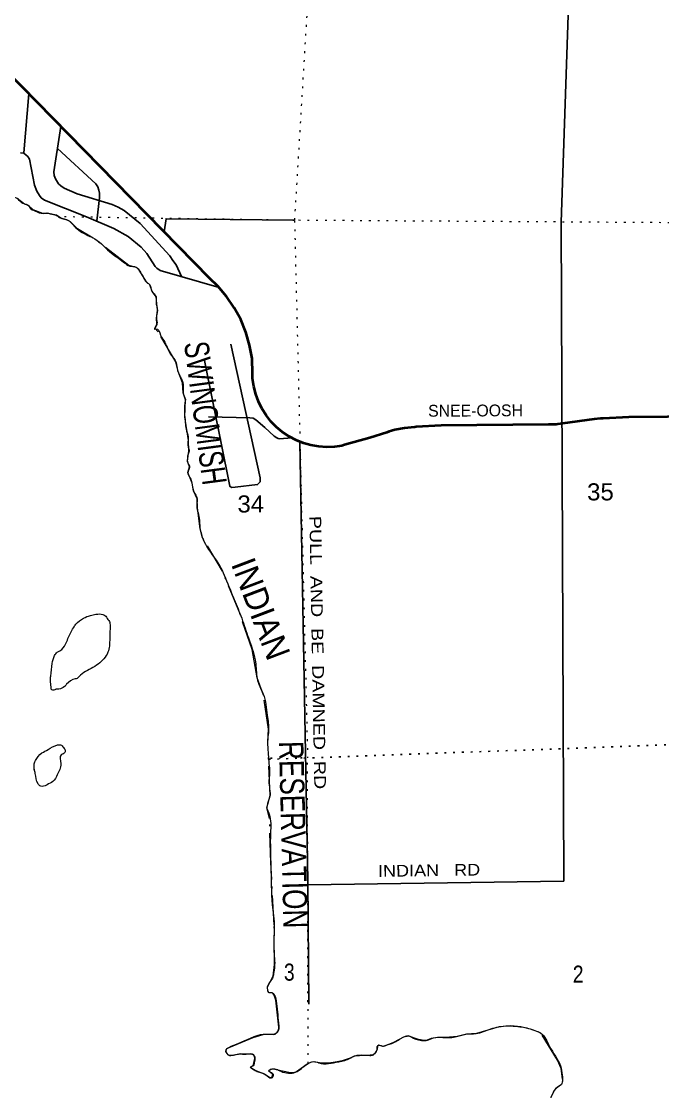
# Model space of a CAD drawing. Header units: feet. Extents: x -493433 to -244333, y 184684 to 373072.
# Drawn here: x -377997 to -371432, y 324487 to 335440 of the extents above; entities that cross this region are included whole.
import ezdxf

# ---------------------------------------------------------------- set-up
doc = ezdxf.new("R2010")
doc.units = ezdxf.units.FT
doc.header["$LTSCALE"] = 60
doc.linetypes.add('DOT_DASHED', pattern=[7.7, 5, -1.2, 0.3, -1.2])
doc.linetypes.add('DOTTED', pattern=[1.5, 0.3, -1.2])
for name, color, linetype, lineweight in [('26', 7, 'Continuous', 40), ('27', 7, 'Continuous', 13), ('29', 7, 'Continuous', 25), ('30', 7, 'Continuous', 13), ('39', 7, 'Continuous', 13), ('44', 7, 'DOT_DASHED', 13), ('6', 7, 'DOTTED', 25), ('7', 7, 'DOTTED', 13)]:
    doc.layers.add(name, color=color, linetype=linetype, lineweight=lineweight)

msp = doc.modelspace()

# ---------------------------------------------------------------- linework, layer by layer
at = {"layer": '26'}
msp.add_lwpolyline([(-370985.45, 331395.82), (-371778.73, 331390.57), (-372039.12, 331376.25), (-372067.46, 331375.09), (-372131.95, 331367.59), (-372456.23, 331323.8), (-372480.72, 331320.5), (-372506.23, 331317.63), (-372520.95, 331315.97), (-372550.89, 331315.32), (-372576.63, 331314.76), (-372600.89, 331314.57), (-373698.55, 331305.79), (-373954.93, 331289.56), (-373969.67, 331288.63), (-374004.93, 331285.23), (-374076.31, 331278.34), (-374173.23, 331258.61), (-374206.83, 331248.74), (-374231.83, 331241.4), (-374256.83, 331231.91), (-374427.97, 331177.42), (-374689.21, 331104.95), (-374716.44, 331097.39), (-374739.21, 331094.11), (-374791.9, 331086.51), (-374872.55, 331083.41), (-374953.08, 331088.76), (-375032.62, 331102.49), (-375110.28, 331124.47), (-375185.22, 331154.44), (-375256.61, 331192.08), (-375323.68, 331236.98), (-375385.69, 331288.64), (-375441.96, 331346.5), (-375491.88, 331409.92), (-375534.89, 331478.22), (-375570.53, 331550.64), (-375598.4, 331626.38), (-375618.2, 331704.62), (-375629.71, 331784.51), (-375629.97, 331788.06), (-375631.78, 331813.06), (-375632.35, 331838.06), (-375635.82, 331989.69), (-375660.46, 332126.26), (-375699.24, 332259.51), (-375751.74, 332387.98), (-375817.38, 332510.25), (-375895.44, 332624.99), (-375985.06, 332730.95), (-376070.5, 332814.02), (-378638.33, 335429.64)], dxfattribs=at)
at = {"layer": '29'}
msp.add_line((-377970.69, 334096.3), (-377921.65, 334699.63), dxfattribs=at)
for points in [[(-372159.2, 342572.86), (-372470.68, 333385.69), (-372445.02, 326641.18), (-375062.82, 326604.45)], [(-377592.07, 334363.91), (-377663.79, 333900.65), (-377662.18, 333863.3), (-377649.17, 333827.53), (-377615.31, 333778.02), (-377593.14, 333756.84), (-377559.03, 333732.47), (-377425.52, 333673.88), (-377066.27, 333566.4), (-377005.99, 333539.91), (-376945.08, 333503.36), (-376781.27, 333372.01), (-376476.58, 333040.67), (-376445.64, 332993.93), (-376413.96, 332947.62), (-376359.29, 332828.21)], [(-375971.48, 332717.75), (-376576.21, 332890), (-376608.87, 332913.49), (-376625.92, 332932.99), (-376712.27, 333063.38), (-376772.1, 333130.42), (-376903.66, 333240.11), (-377050.59, 333321.07), (-377330.94, 333439.05), (-377759.65, 333610.15), (-377795.35, 333634.97), (-377812.41, 333659.35), (-377839.21, 333703.22), (-377861.74, 333764.79), (-377915.42, 334028.94), (-377929.35, 334056.65), (-377946.4, 334071.28), (-377973.2, 334090.78), (-378005.02, 334094.97)], [(-377626.57, 334141.04), (-377233.91, 333778.56), (-377215.51, 333747.09), (-377203.33, 333712.97), (-377196.02, 333681.28), (-377198.2, 333635.27), (-377224.69, 333400.81)], [(-375202.73, 333404.6), (-376516.29, 333420.48), (-376534.63, 333286.78)], [(-376120.85, 331971.27), (-375863.98, 330682.89), (-375846.31, 330671.06), (-375809.66, 330673.79), (-375579.15, 330699.38), (-375553.95, 330727.12), (-375551.67, 330767.13), (-375851.19, 332138.39)], [(-375228.71, 331176.82), (-375355.39, 331169.5), (-375367.58, 331170.72), (-375382.19, 331176.82), (-375407.77, 331193.88), (-375503.85, 331284.34), (-375595.37, 331360.85), (-375624.61, 331377.91), (-375659.42, 331383.8), (-376080.29, 331393.85)], [(-375055.75, 325383.09), (-375063.07, 326648.11), (-375144.65, 331132.94)]]:
    msp.add_lwpolyline(points, dxfattribs=at)
at = {"layer": '39'}
for points in [[(-378881.26, 333927.28), (-378873.27, 333903.02), (-378835.96, 333869.55), (-378797.96, 333858.27), (-378751.35, 333864.86), (-378687.14, 333852.76), (-378636.61, 333855.2), (-378622.5, 333854.76), (-378471.54, 333841.92), (-378431.58, 333828.56), (-378352.81, 333765.53), (-378192, 333679.73), (-378164.21, 333664.73), (-378038.26, 333626.44), (-377983.17, 333580.31), (-377921.43, 333554.14), (-377910.01, 333531.58), (-377858.46, 333501.69), (-377772.52, 333474.77), (-377738.06, 333479.74), (-377702.01, 333470.53), (-377639.89, 333456.46), (-377608.32, 333433.26), (-377506.49, 333397.76), (-377492.76, 333385.22), (-377441.96, 333331.14), (-377295.45, 333239.74), (-377269.55, 333228.83), (-377092.46, 333081.96), (-376950.43, 332976.57), (-376885.08, 332936.16), (-376824.84, 332926.18), (-376781.8, 332882.44), (-376766.55, 332853.71), (-376755.07, 332833.16), (-376712.71, 332767.24), (-376683.17, 332744.11), (-376660.9, 332680.83), (-376618.36, 332620.95), (-376617.97, 332568.46), (-376604.52, 332481.25), (-376614.96, 332404.87), (-376608.71, 332346.15), (-376628.1, 332306.39), (-376632.64, 332290.39), (-376624.51, 332292.14), (-376571.95, 332229.94), (-376529.84, 332155.95), (-376461.38, 332020.58), (-376418.77, 331962.72), (-376402.88, 331889.55), (-376373.06, 331809.9), (-376369.27, 331801.71), (-376341.41, 331724.13), (-376339.93, 331641.33), (-376317.92, 331570)], [(-376317.92, 331570), (-376328.1, 331437.1), (-376319.12, 331335.9), (-376311.16, 331267.02), (-376289.34, 331189.64), (-376288.68, 331080.62), (-376279.47, 331052.07), (-376284.2, 331030.02), (-376298.79, 330949.75), (-376293.62, 330921.33), (-376276.41, 330890.51), (-376292.77, 330818.36), (-376281.61, 330787.74), (-376258.79, 330742.61), (-376233.87, 330634.85), (-376196.18, 330548.89), (-376201.77, 330498.61), (-376175.9, 330356.51), (-376168.94, 330255.37), (-376152.86, 330188.26), (-376113.52, 330090.14), (-375968.93, 329871.63), (-375919.57, 329771.18), (-375825.77, 329542.17), (-375818.26, 329523.76), (-375741.47, 329331.61), (-375673.06, 329129.64), (-375603.33, 328905.43), (-375586.39, 328735.35), (-375566.59, 328658.04), (-375521.33, 328555.69), (-375479.63, 328338.42), (-375466.36, 328180.56), (-375475.02, 328096.07), (-375472.48, 327982.96), (-375458.06, 327796.82), (-375456.4, 327720.07), (-375464.33, 327659.77), (-375456.44, 327588.88), (-375454.98, 327570.67), (-375449.68, 327546.28), (-375455.22, 327498.02), (-375482.1, 327412.08), (-375481.14, 327377.74), (-375467.96, 327347.05), (-375445.55, 327158.64), (-375447.73, 327088.06), (-375442.22, 326744.78), (-375424.23, 326348.61), (-375409.89, 326225.04), (-375410.24, 325888), (-375405.57, 325843.45), (-375414.23, 325694.37), (-375427.76, 325648.38), (-375479.08, 325555.13), (-375477.88, 325528.86), (-375474.22, 325516.64), (-375464.64, 325500.19), (-375440.39, 325501.43), (-375412.73, 325482.4), (-375385.35, 325388.7), (-375362.18, 325159.9), (-375363.43, 325119.58), (-375392.9, 325080.14), (-375423.45, 325071.01), (-375485.94, 325072.98), (-375520.28, 325072.04), (-375773.39, 324979.11), (-375877.65, 324935.97), (-375900.51, 324914.49), (-375901.2, 324892.31), (-375885.75, 324869.62), (-375879.89, 324863.38), (-375853.88, 324856.5), (-375746.4, 324873.3), (-375718.24, 324870.39), (-375627.51, 324867.54), (-375606.59, 324826.51), (-375611.62, 324794.38), (-375625.03, 324752.42), (-375651.8, 324735.1), (-375632.08, 324720.34), (-375629.24, 324720.82)], [(-377690.45, 328630.08), (-377700.61, 328692.96), (-377697.15, 328739.28), (-377680.99, 328869.96), (-377656.32, 328949.92), (-377631.07, 328983.44), (-377602.34, 328998.68), (-377543.78, 329065.46), (-377519.78, 329123.23), (-377463.87, 329234.51), (-377438.55, 329270.04), (-377361.95, 329332.21), (-377290.46, 329360.23), (-377233.58, 329372.57), (-377163.01, 329370.35), (-377125.51, 329342.93), (-377108.24, 329314.13), (-377100.36, 329307.83), (-377089.58, 329265.09), (-377090.25, 329178.33), (-377096.33, 329047.33), (-377110.42, 328983.19), (-377152.8, 328917.91), (-377194.44, 328876.84), (-377264.6, 328826.58), (-377406.71, 328734.16), (-377425.42, 328716.59), (-377445.77, 328711.18), (-377534.27, 328655.43), (-377555.18, 328631.88), (-377614.45, 328607.5), (-377642.8, 328604.36), (-377653.07, 328598.63), (-377691.19, 328605.88), (-377692.44, 328630.01)], [(-377864.09, 327779.77), (-377866.62, 327828.29), (-377853.09, 327874.29), (-377786.07, 327952.91), (-377724.48, 327987.3), (-377626.14, 328034.66), (-377595.84, 328035.73), (-377564.39, 328008.49), (-377547.31, 327973.65), (-377566.33, 327945.99), (-377590.95, 327932.64), (-377593.71, 327843.92), (-377629.52, 327730), (-377674.04, 327660.76), (-377733.57, 327628.32), (-377739.74, 327624.48), (-377798.64, 327612.21), (-377826.12, 327637.29), (-377855.13, 327743.16), (-377864.98, 327782.32)], [(-375129.46, 324724.69), (-375071.64, 324767.27), (-375006.26, 324793.47), (-374958.12, 324783.88), (-374952.14, 324781.67), (-374747.95, 324793.39), (-374629.84, 324828.02), (-374596.96, 324847.17), (-374429.13, 324858.02), (-374392.59, 324864.95), (-374373.82, 324884.54), (-374354.68, 324916.23), (-374349.39, 324956.42), (-374339.12, 324962.16), (-374289.04, 324950.49), (-374264.54, 324959.81), (-374217.66, 324974.48), (-374110.96, 325031.66), (-374019.42, 325055.01), (-374009.54, 325048.65), (-373901.73, 325010.94), (-373839.11, 325013), (-373804.33, 325028.05), (-373698.94, 325042.89), (-373555.55, 325046.44), (-373445.69, 325075.27), (-373342.62, 325080.09), (-373189.73, 325129.76), (-373108.4, 325149.41), (-373011.2, 325160.47), (-372914.55, 325153.38), (-372838.19, 325142.9), (-372708.34, 325100.46), (-372702.36, 325098.25), (-372678.54, 325085.4), (-372589.93, 324949.4), (-372479, 324752.14), (-372459.82, 324654.65), (-372457.35, 324604.12), (-372466.09, 324560.54)], [(-375629.24, 324720.82), (-375594.17, 324698.32), (-375549.28, 324682.87), (-375502.14, 324662.96), (-375453.8, 324629.6), (-375434.75, 324627.46), (-375421.48, 324639.97)], [(-375425.22, 324669.96), (-375425.74, 324671.46), (-375441.56, 324682.05), (-375463.36, 324694.84), (-375442.58, 324714.37), (-375338.24, 324694.94), (-375189.18, 324686.21), (-375129.46, 324724.69)], [(-375425.22, 324669.96), (-375419.26, 324664.51), (-375418.09, 324653.31), (-375421.48, 324639.97)], [(-372466.09, 324560.54), (-372525.48, 324517.74), (-372575.52, 324427.87), (-372596.68, 324373.8), (-372608.33, 324287.31), (-372573.7, 324193.96), (-372526.03, 324152.8), (-372474.36, 324109.57), (-372392.29, 324073.87), (-372356.39, 324051.06), (-372300.28, 324029.93), (-372254.63, 323988.81), (-372194.89, 323945.43), (-372072.23, 323923.14), (-372022.06, 323908.15), (-371972.45, 323862.94), (-371922.5, 323835.86), (-371914.54, 323829.67), (-371868.56, 323806.69), (-371715.58, 323787.91), (-371610.85, 323778.03), (-371484.49, 323737.52), (-371420.17, 323724.31), (-371261.91, 323663.09), (-371122.05, 323588.07), (-371062.59, 323528.57), (-370974.91, 323468.57), (-370920.79, 323449.49), (-370864.47, 323440.44), (-370741.56, 323432.26), (-370699.57, 323411.37), (-370679.77, 323390.86), (-370673.86, 323382.7), (-370659.96, 323370.36), (-370640.78, 323315.58), (-370603.27, 323270.58), (-370459.45, 323191.46), (-370421.64, 323162.58), (-370375.58, 323143.63), (-370347.39, 323141.12), (-370296.56, 323162.42), (-370221.06, 323209.5), (-370131.64, 323246.25), (-370024.56, 323254.47), (-369942.17, 323236.91), (-369928.06, 323236.67), (-369922.04, 323234.55), (-369905.58, 323252.4), (-369894.66, 323298.59), (-369867.75, 323336.43), (-369816.48, 323381.91), (-369793.6, 323419.83), (-369788.55, 323476.19), (-369813.16, 323565.34), (-369798.02, 323621.53), (-369783.47, 323645.47), (-369759.06, 323768.04), (-369731.96, 323815.96), (-369713.52, 323831.76), (-369705.91, 323918.34), (-369736.78, 323995.49), (-369742.43, 324017.77), (-369775.29, 324096.97), (-369841.89, 324207.01), (-369871.38, 324249.87), (-369916.96, 324295.01), (-369966.11, 324366.43), (-369989.76, 324397.09), (-370053.31, 324452.64), (-370062.77, 324487.08), (-370054, 324520.64)]]:
    msp.add_spline(points, degree=3, dxfattribs=at)
at = {"layer": '44'}
for points in [[(-375518.6, 328545.89), (-375584.02, 328723.3), (-375635.13, 329012.52), (-375762.22, 329384.69), (-375939.62, 329815.21), (-376141.11, 330153.17), (-376167.78, 330247.93), (-376195.43, 330460.84), (-376197.38, 330553.86), (-376234.15, 330635.82), (-376250.2, 330714.24), (-376293.68, 330823.6), (-376275.75, 330881.1), (-376297.84, 330935.91), (-376281.03, 331044.23), (-376287.24, 331149.92), (-376324.64, 331394.76), (-376317.82, 331568.3), (-376339.37, 331638.1), (-376346.36, 331741.02), (-376391.53, 331857.38), (-376416.15, 331955.81), (-376596.08, 332262.42), (-376630.5, 332300.9), (-376609.76, 332342.22), (-376615.02, 332403.33), (-376604.72, 332484.88), (-376618.17, 332620.04), (-376657.95, 332675.76), (-376682.62, 332743.29), (-376716.97, 332773.43), (-376790.17, 332895.34), (-376816.84, 332920.92), (-376897.11, 332942.93), (-377261.53, 333223.04), (-377423.46, 333315.76), (-377494.79, 333387.24), (-377530.32, 333410.42), (-377594.72, 333427.42), (-377638.14, 333455.92), (-377718.3, 333474.72), (-377776.29, 333475.37), (-377877.05, 333510.52), (-377925.49, 333556.86), (-377963.42, 333571.22), (-378041.03, 333627.76)], [(-372457.22, 324613.73), (-372469.43, 324722.76), (-372506.77, 324809.41), (-372682, 325088.56), (-372774.15, 325123.6), (-372882.92, 325150.25), (-372985.64, 325159.63), (-373104.43, 325150.2), (-373338.58, 325081.11), (-373441.38, 325075.88), (-373535.22, 325049.95), (-373614, 325044.08), (-373735.58, 325039.22), (-373800.43, 325028.84), (-373844.22, 325011.79), (-373874.35, 325008.41), (-373932.41, 325018.79), (-374031.67, 325056.02), (-374084.32, 325043.49), (-374187.79, 324987.89), (-374226.89, 324971.37), (-374287.43, 324951.04), (-374297, 324949.66), (-374338.28, 324962.28), (-374351.19, 324953.7), (-374353.14, 324920.86), (-374364.43, 324898.5), (-374381.29, 324874.35), (-374396.93, 324863.19), (-374427.3, 324858.23), (-374589.25, 324848.77), (-374629.68, 324828.08), (-374713.23, 324801.42), (-374763.62, 324790.25), (-374849.41, 324777.75), (-374925.87, 324777.88), (-374999.06, 324793.34), (-375037.17, 324786.28), (-375071.76, 324767.19), (-375155.73, 324705.3), (-375181.38, 324689.58), (-375212.08, 324680.3), (-375258.42, 324681.05), (-375420.39, 324714.94), (-375445.18, 324713.7), (-375464.68, 324698.26), (-375425.22, 324669.96), (-375436.5, 324626.25), (-375451.94, 324628.62), (-375508.9, 324665.99), (-375587.35, 324694.65), (-375632.08, 324720.34), (-375650.48, 324733.41), (-375650.48, 324733.41), (-375649.02, 324739.61), (-375626.17, 324750.69), (-375620.49, 324763.99), (-375606.64, 324824.96), (-375610.86, 324849.65), (-375618.64, 324861.63), (-375631.48, 324868.98), (-375651.14, 324872.74), (-375705.09, 324870.04), (-375752.94, 324873.5), (-375837.97, 324857.75), (-375865.46, 324857.41), (-375879.31, 324862.99), (-375891.63, 324877.29), (-375903.07, 324897.2), (-375901.22, 324913.26), (-375888.58, 324928.85), (-375870.19, 324939.31), (-375623.95, 325040.18), (-375556.38, 325062.87), (-375520.91, 325071.9), (-375508.09, 325073.44), (-375420.38, 325071.09), (-375402.54, 325075.06), (-375376.73, 325093.63), (-375365.16, 325112.88), (-375361.52, 325145.15), (-375390.59, 325421.6), (-375407.75, 325473.34), (-375424.31, 325493.8), (-375464.32, 325499.9), (-375475.2, 325519.38), (-375477.75, 325559.8), (-375420.46, 325669.23), (-375405.12, 325786.46), (-375408.3, 326195.51), (-375444.31, 326831.38), (-375456.33, 327283.73), (-375483.2, 327391.09), (-375451.27, 327518.54), (-375475.04, 328067.66), (-375466.52, 328195.72), (-375518.6, 328545.89)], [(-372465.89, 324560.89), (-372527.4, 324516.3), (-372551.91, 324484.75)]]:
    msp.add_lwpolyline(points, dxfattribs=at)
at = {"layer": '6'}
for p, q in [((-375465.14, 327887.78), (-370023.67, 328085)), ((-375447.34, 327900.24), (-375416.56, 327900.49)), ((-375139.56, 327902.75), (-375067.64, 327903.34))]:
    msp.add_line(p, q, dxfattribs=at)
at = {"layer": '7'}
for p, q in [((-374876.98, 338817.79), (-375201.59, 333402.37)), ((-375199.36, 333403.5), (-377618.26, 333440.78)), ((-369830.39, 333369.77), (-375202.73, 333404.6)), ((-375200.47, 333401.25), (-375066.52, 327903.34)), ((-375061.41, 324773.8), (-375067.67, 327907.82))]:
    msp.add_line(p, q, dxfattribs=at)

# ---------------------------------------------------------------- texts
at = {"layer": '27'}
msp.add_text('SNEE-OOSH', height=121, rotation=0.298, dxfattribs=at).set_placement((-373832.52, 331394.44))
at = {"layer": '30'}
for s, rotation, width, p in [('PULL  AND  BE  DAMNED  RD', 271.042, 1.25, (-375048.5, 330378.14)), ('INDIAN   RD', 0.804, 1.15, (-374345.04, 326684.53))]:
    msp.add_text(s, height=120, rotation=rotation, dxfattribs=dict(at, width=width)).set_placement(p)
at = {"layer": '44'}
for s, rotation, width, p in [('SWINOMISH', 277.504, 0.75, (-376332.73, 332147.49)), ('INDIAN', 290.763, 0.95, (-375853.35, 329887.41)), ('RESERVATION', 271.405, 0.8, (-375360.27, 328071.77))]:
    msp.add_text(s, height=250, rotation=rotation, dxfattribs=dict(at, width=width)).set_placement(p)
at = {"layer": '7'}
for s, width, p in [('35', 1.05, (-372205.23, 330537.79)), ('34', 1.05, (-375784.95, 330413.99)), ('3', 0.85, (-375309.42, 325622.35)), ('2', 0.85, (-372352.26, 325601.75))]:
    msp.add_text(s, height=175, dxfattribs=dict(at, width=width)).set_placement(p)

doc.saveas('drawing.dxf')
